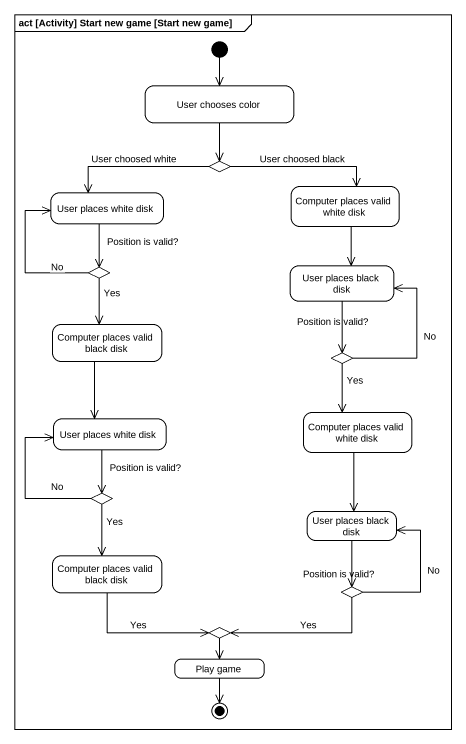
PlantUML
@startuml
mainframe act [Activity] Start new game [Start new game]
hide empty description
state "User chooses color" as User_chooses_color
state choice1 <<choice>>
state "User places white disk" as User_places_white_disk
state "Computer places valid white disk" as Computer_places_valid_white
state "User places black disk" as User_places_black_disk
state "Position is valid?" as Position_is_valid <<choice>>
state "Computer places valid black disk" as Computer_places_valid_black
state "Position is valid?" as Position_is_valid_2 <<choice>>
state "User places white disk" as User_places_white_disk_2
state "Computer places valid white disk" as Computer_places_valid_white_2
state "Position is valid?" as Position_is_valid_3 <<choice>>
state "User places black disk" as User_places_black_disk_2
state "Computer places valid black disk" as Computer_places_valid_black_2
state "Position is valid?" as Position_is_valid_4 <<choice>>
state choice2 <<choice>>
state "Play game" as Play_game
[*] --> User_chooses_color
User_chooses_color --> choice1
choice1 -left-> User_places_white_disk : User choosed white
choice1 -right-> Computer_places_valid_white : User choosed black
User_places_white_disk --> Position_is_valid
Computer_places_valid_white --> User_places_black_disk
User_places_black_disk --> Position_is_valid_2
Position_is_valid -up-> User_places_white_disk : No
Position_is_valid --> Computer_places_valid_black : Yes
Computer_places_valid_black --> User_places_white_disk_2
Position_is_valid_2 -up-> User_places_black_disk : No
Position_is_valid_2 --> Computer_places_valid_white_2 : Yes
User_places_white_disk_2 --> Position_is_valid_3
Computer_places_valid_white_2 --> User_places_black_disk_2
Position_is_valid_3 -up-> User_places_white_disk_2 : No
Position_is_valid_3 --> Computer_places_valid_black_2 : Yes
User_places_black_disk_2 --> Position_is_valid_4
Computer_places_valid_black_2 -right-> choice2 : Yes
Position_is_valid_4 -up-> User_places_black_disk_2 : No
Position_is_valid_4 -left-> choice2 : Yes
choice2 --> Play_game
Play_game --> [*]
@enduml
